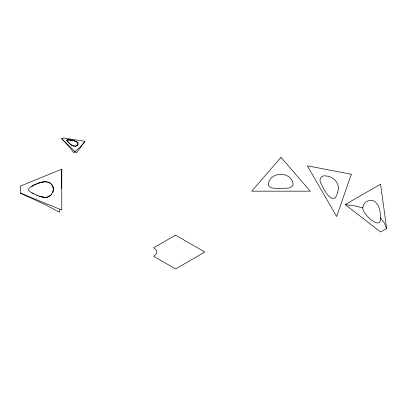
<?xml version="1.0" encoding="UTF-8"?>
<svg xmlns="http://www.w3.org/2000/svg" width="407" height="407" viewBox="0 0 407 407"><rect width="100%" height="100%" fill="white"/><g stroke="black" fill="none" stroke-linecap="round" stroke-linejoin="round"><path stroke-width="0.61" d="M380.586 217.989C381.425 231.629 361.645 213.365 362.886 207.916C362.764 202.396 369.658 198.443 374.374 201.282C379.741 204.858 380.352 212.093 380.586 217.989L384.244 222.878L386.65 228.495L380.586 231.995L345.233 204.579L380.586 184.168L386.65 228.495M53.393 189.55L53.378 188.924M53.393 189.631L53.083 191.722M61.661 188.426L61.767 169.19L20.35 186.101L20.35 193.106L46.174 205.118L59.412 212.24L59.778 209.473M53.058 191.804L52.925 192.221M52.793 192.567L52.64 192.913M67.648 141.626L71.474 145.075A10.185 5.881 0 0 0 72.014 145.396L72.848 145.792A4.543 2.62 0 0 0 73.565 146.037C82.316 146.495 76.241 139.448 70.513 140.089M84.977 141.3L76.358 153.052L61.645 138.583L63.385 138.044L84.977 141.3L80.138 147.095L74.532 152.076M77.625 145.009L77.656 144.968A3.632 2.096 0 0 1 75.295 146.261M51.745 194.388L51.506 194.678M50.936 195.263L48.27 196.835M74.379 152.198L73.759 152.681L70.533 148.367L61.645 138.583M31.797 186.355L32.133 186.152M32.148 186.141L32.575 185.897M32.596 185.887L33.232 185.541M33.974 185.149L34.427 184.926M34.758 184.768L35.129 184.59M35.434 184.447L35.745 184.31M36.055 184.168L36.442 184.005M36.905 183.806L37.225 183.679M37.261 183.664L37.586 183.532M37.622 183.521L37.988 183.379M66.906 139.906L68.05 139.85M38.187 183.175L42.796 182.021M38.757 183.099L35.058 184.463L30.846 186.752L28.856 188.436L28.485 189.927L29.864 191.595L33.481 193.793L38.182 195.813L43.213 197.192L42.74 197.12M38.904 183.048L39.494 182.85M39.53 182.84L40.507 182.545M47.94 196.942L47.644 197.029M40.257 182.514L41.992 182.173M47.258 197.12L47.014 197.166M41.748 182.158L44.684 181.797L47.451 182.051L50.504 183.318L51.521 184.254M46.861 197.192L46.301 197.268M42.832 182.01L43.564 181.904M67.002 139.805L67.343 139.835M43.605 181.898L44.404 181.822M75.275 146.179L75.305 146.179A2.676 1.547 0 0 1 74.847 146.25L72.166 145.477M45.96 197.303L45.686 197.319M44.551 181.817L45.05 181.797M45.269 197.329L44.918 197.329M67.394 139.779L68.437 139.881M45.584 181.797L46.042 181.812M44.566 197.319L44.282 197.303M67.954 139.794L68.585 139.896M46.281 181.832L46.932 181.904M43.946 197.278L42.939 196.998M68.401 139.83L68.768 139.911M68.539 139.845L69.088 139.947M68.737 139.866L68.976 139.891M345.233 204.579L354.645 205.906L362.886 207.916M43.228 197.039C51.058 199.389 57.051 188.426 50.473 183.445M69.124 139.906L70.457 140.12M69.302 139.967L69.831 140.033M70.07 140.028L70.732 140.161M70.701 140.12L74.878 141.071A8.425 4.864 0 0 1 76.445 141.717M42.689 197.11L38.986 196.118M47.69 182.046L48.143 182.163M48.265 182.199L50.499 183.313M37.703 195.635L37.454 195.528M20.35 193.106L61.767 210.012L61.767 169.19M36.274 195.019L35.999 194.892M33.659 193.732L33.237 193.508M76.455 141.763L76.786 141.921A4.889 2.824 0 0 1 77.941 144.719M72.11 145.533L70.08 144.032L67.501 141.31M32.428 193.055L31.883 192.745M67.486 141.438L67.338 141.127M67.445 141.392L67.165 140.919L67.308 141.234M51.603 184.351L51.867 184.681M67.14 141.025L66.677 140.349M67.155 140.903L66.789 140.364M52.055 184.941L52.238 185.231M52.381 185.47L52.544 185.77M52.691 186.08L52.824 186.396M52.834 186.426L53.012 186.925M53.073 187.134L53.169 187.495M53.225 187.769L53.312 188.263M338.359 188.527C335.724 208.715 325.315 193.534 321.342 184.086C318.132 180.215 320.975 174.557 326.165 175.987C332.6 176.373 338.583 181.863 338.359 188.527M268.289 184.132C268.976 189.586 276.521 187.953 280.403 188.375C284.462 187.841 291.788 189.606 293.137 184.346C291.666 171.088 270.187 171.001 268.289 184.132M351.297 174.262L336.655 216.534L307.366 165.812L351.297 174.262M281.008 157.356L251.719 191.173L310.297 191.173L281.008 157.356M175.575 235.139L153.607 247.817A10.353 5.978 0 0 1 153.607 256.273L175.575 268.956L204.858 252.045L175.575 235.139"/></g></svg>
